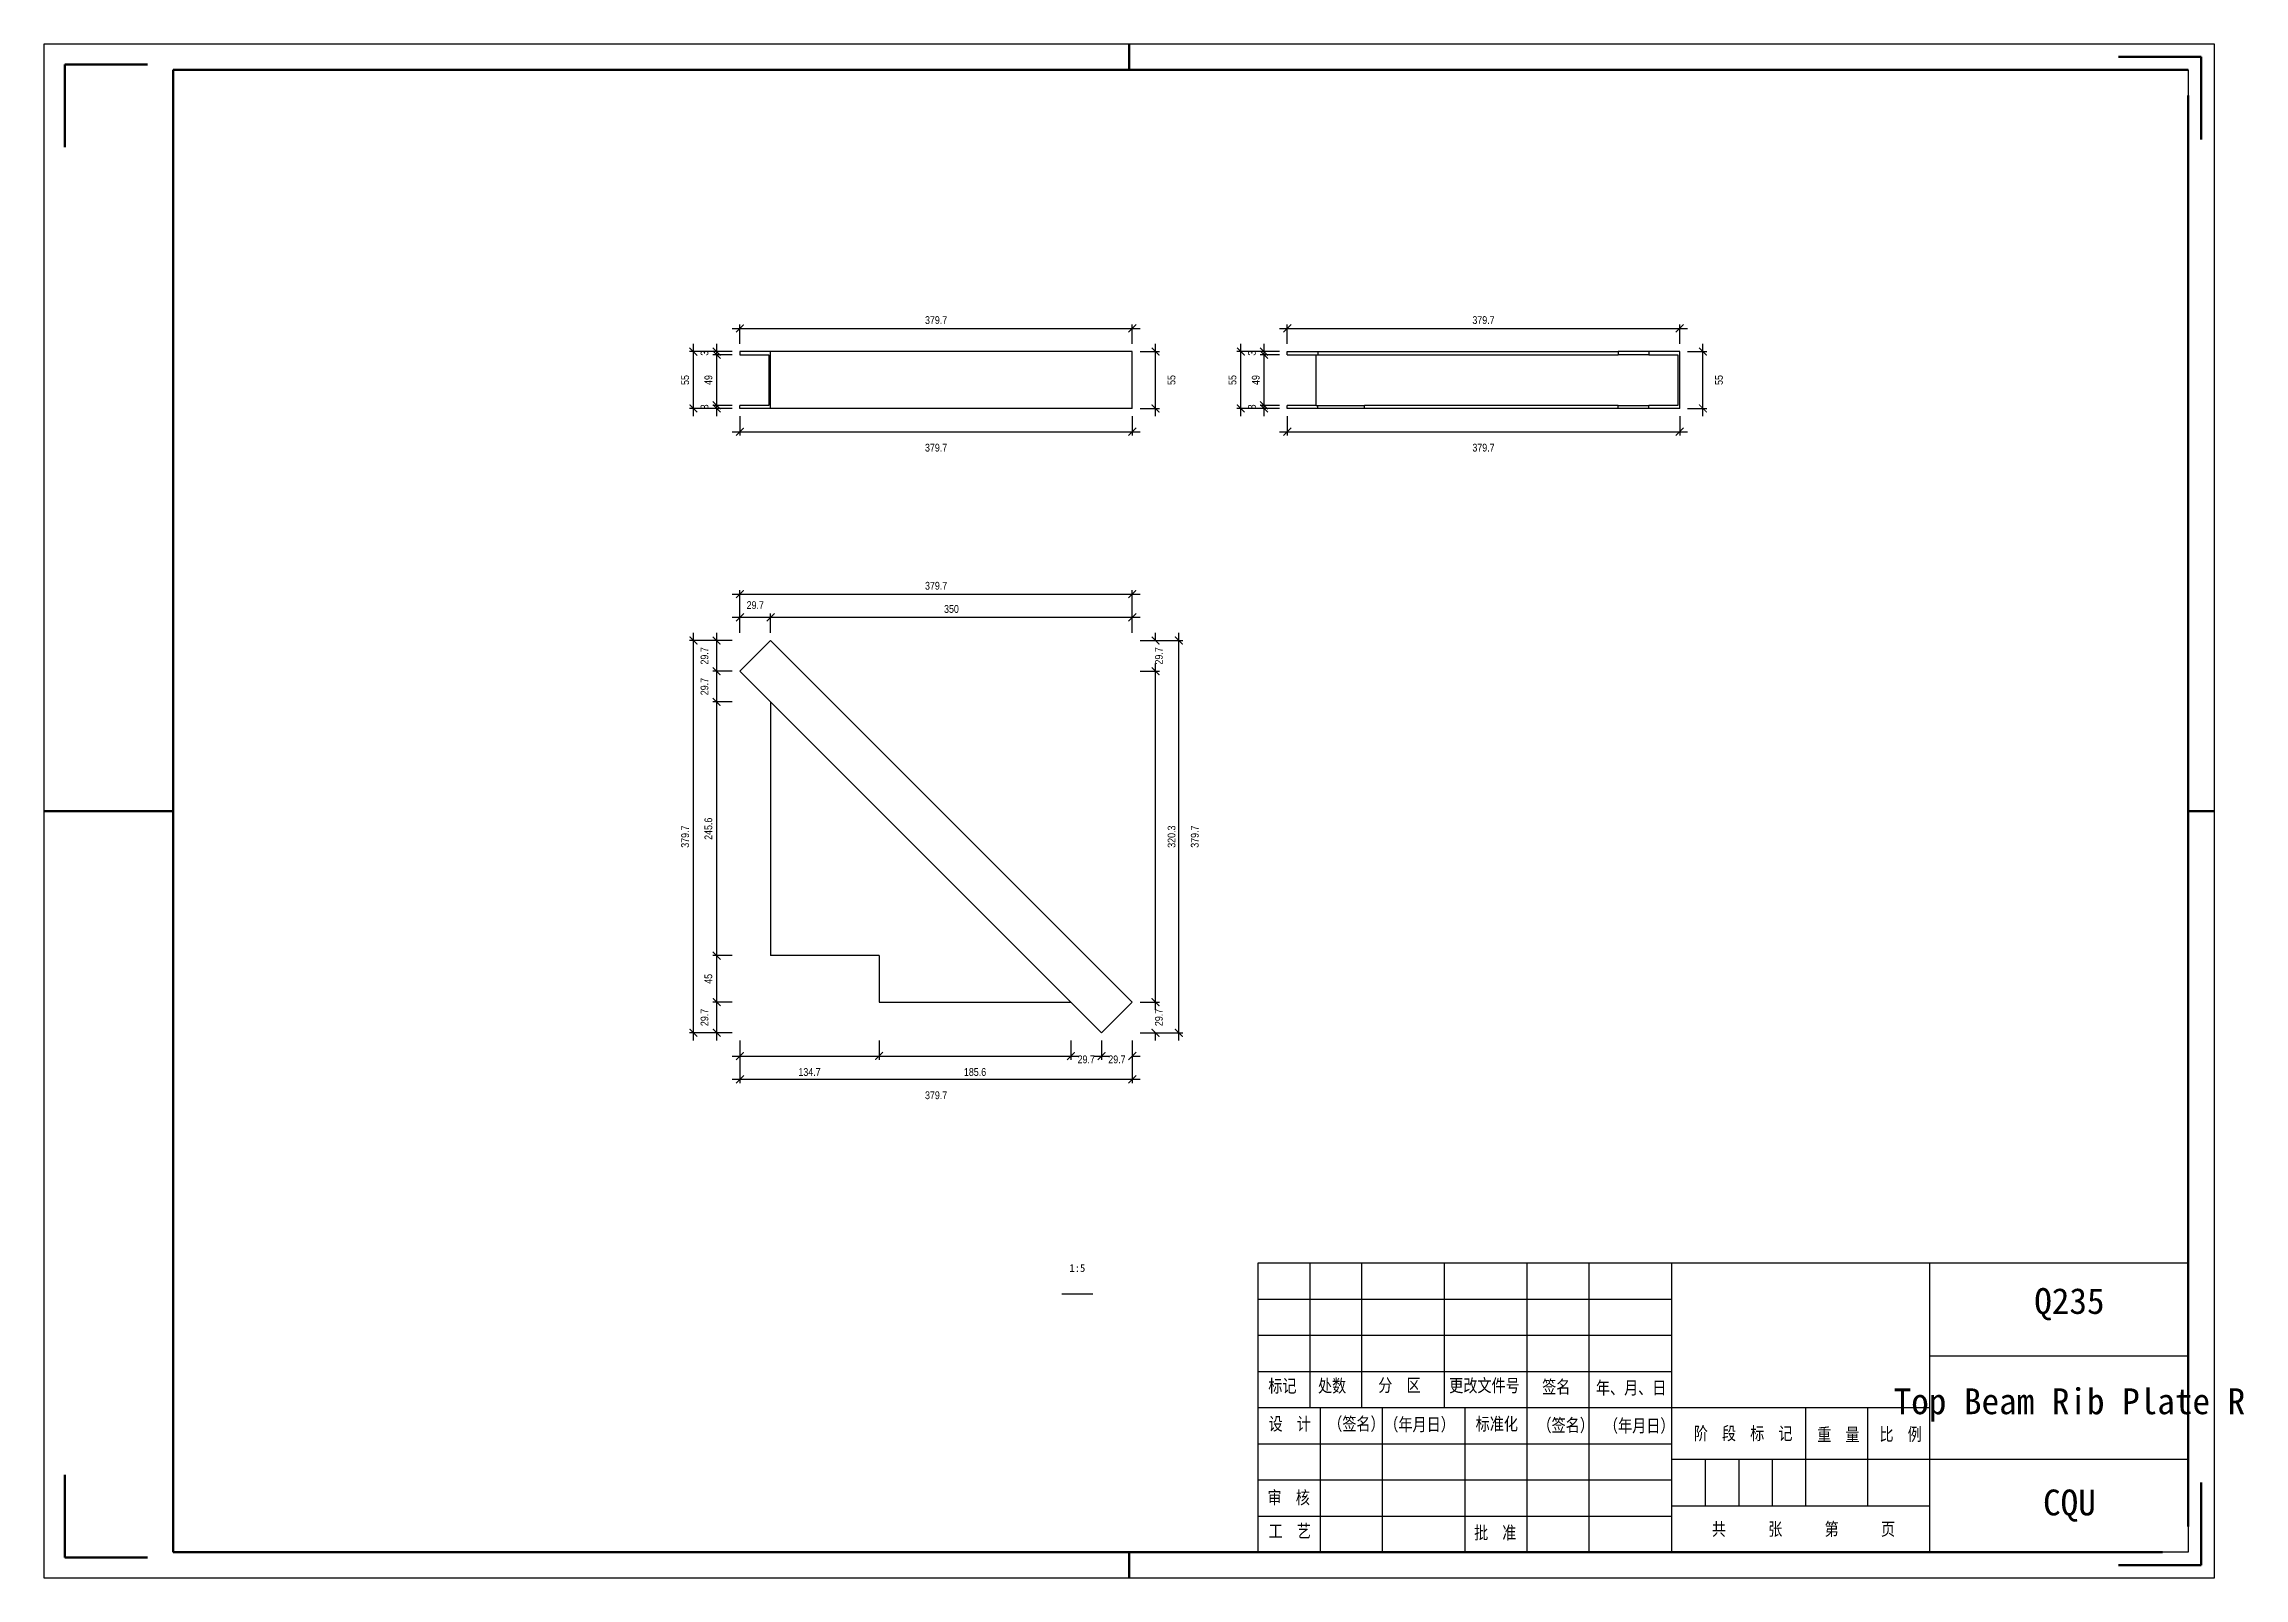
# Model space of a CAD drawing. Header units: millimetres. Extents: x 0 to 1925, y 0 to 4345.
# Drawn here: x 980 to 1405.8, y 2202 to 2499 of the extents above; entities that cross this region are included whole.
import ezdxf

# ---------------------------------------------------------------- set-up
doc = ezdxf.new("R2010")
doc.units = ezdxf.units.MM
doc.layers.add('总内框线', color=7, linetype='Continuous', lineweight=50)
doc.layers.add('总外框线', color=7, linetype='Continuous', lineweight=30)
doc.styles.add('OpenSansCondensed-Light', font='OpenSansCondensed-Light.ttf')
doc.styles.add('陈杰（2）', font='gbenor.shx', dxfattribs={"width": 0.8, "bigfont": 'gbcbig.shx'})
doc.dimstyles.new('EZDXF', dxfattribs={"dimtxt": 0.25, "dimasz": 0.175, "dimexe": 0.375, "dimexo": 0.125, "dimgap": 0.1, "dimtad": 1, "dimlfac": 100, "dimzin": 12, "dimdsep": 46, "dimtxsty": 'OpenSansCondensed-Light', "dimblk": 'ARCHTICK', "dimcen": 2.5, "dimazin": 3, "dimtfac": 0.5, "dimtmove": 2, "dimatfit": 3, "dimarcsym": 0})

# ---------------------------------------------------------------- blocks, each defined once
blk = doc.blocks.new('_ARCHTICK')
at = {"color": 0, "linetype": 'ByBlock', "const_width": 0.15}
blk.add_lwpolyline([(-0.5, -0.5), (0.5, 0.5)], dxfattribs=at)

msp = doc.modelspace()

# ---------------------------------------------------------------- linework, layer by layer
for p, q in [((1395, 2494), (1395, 2309)), ((1120.62901, 2439.44), (1114.68901, 2439.44)), ((1114.68901, 2439.44), (1114.68901, 2438.84)), ((1114.68901, 2438.84), (1120.28901, 2438.84)), ((1120.28901, 2438.84), (1120.28901, 2429.04)), ((1120.62901, 2428.44), (1120.62901, 2439.44)), ((1190.62901, 2439.44), (1120.62901, 2439.44)), ((1190.62901, 2428.44), (1190.62901, 2439.44)), ((1220.62901, 2438.84), (1220.62901, 2439.44)), ((1220.62901, 2439.44), (1226.56901, 2439.44)), ((1220.62901, 2438.84), (1226.22901, 2438.84)), ((1226.22901, 2429.04), (1226.22901, 2438.84)), ((1226.22901, 2438.84), (1284.68901, 2438.84)), ((1226.56901, 2439.44), (1226.56901, 2438.84)), ((1226.56901, 2439.44), (1284.68901, 2439.44)), ((1290.62901, 2439.44), (1284.68901, 2439.44)), ((1284.68901, 2439.44), (1284.68901, 2438.84)), ((1290.62901, 2438.84), (1284.68901, 2438.84)), ((1290.62901, 2439.44), (1290.62901, 2438.84)), ((1296.56901, 2439.44), (1290.62901, 2439.44)), ((1290.62901, 2438.84), (1296.22901, 2438.84)), ((1296.22901, 2438.84), (1296.22901, 2429.04)), ((1296.56901, 2428.44), (1296.56901, 2439.44)), ((1114.68901, 2428.44), (1114.68901, 2429.04)), ((1120.28901, 2429.04), (1114.68901, 2429.04)), ((1120.62901, 2428.44), (1114.68901, 2428.44)), ((1190.62901, 2428.44), (1120.62901, 2428.44)), ((1220.62901, 2428.44), (1220.62901, 2429.04)), ((1226.22901, 2429.04), (1220.62901, 2429.04)), ((1226.56901, 2428.44), (1220.62901, 2428.44)), ((1226.22901, 2429.04), (1235.56901, 2429.04)), ((1226.56901, 2428.44), (1226.56901, 2429.04)), ((1235.56901, 2428.44), (1226.56901, 2428.44)), ((1284.68901, 2429.04), (1235.56901, 2429.04)), ((1235.56901, 2428.44), (1235.56901, 2429.04)), ((1284.68901, 2428.44), (1235.56901, 2428.44)), ((1284.68901, 2428.44), (1284.68901, 2429.04)), ((1284.68901, 2429.04), (1290.62901, 2429.04)), ((1290.62901, 2428.44), (1284.68901, 2428.44)), ((1290.62901, 2428.44), (1290.62901, 2429.04)), ((1296.22901, 2429.04), (1290.62901, 2429.04)), ((1296.56901, 2428.44), (1290.62901, 2428.44)), ((1120.62901, 2383.5), (1114.68901, 2377.56)), ((1190.62901, 2313.5), (1120.62901, 2383.5)), ((1114.68901, 2377.56), (1120.62901, 2371.62)), ((1178.74901, 2313.5), (1120.62901, 2371.62)), ((1120.62901, 2371.62), (1120.62901, 2322.5)), ((1141.62901, 2322.5), (1120.62901, 2322.5)), ((1141.62901, 2322.5), (1141.62901, 2313.5)), ((1141.62901, 2313.5), (1178.74901, 2313.5)), ((1184.68901, 2307.56), (1178.74901, 2313.5)), ((1184.68901, 2307.56), (1190.62901, 2313.5)), ((1215, 2263), (1395, 2263)), ((1215, 2207), (1215, 2263)), ((1225, 2263), (1225, 2235)), ((1235, 2263), (1235, 2235)), ((1251, 2263), (1251, 2235)), ((1267, 2263), (1267, 2235)), ((1279, 2263), (1279, 2207)), ((1295, 2263), (1295, 2207)), ((1345, 2207), (1345, 2263)), ((1395, 2263), (1395, 2207)), ((1177, 2257), (1183, 2257)), ((1215, 2256), (1295, 2256)), ((1215, 2249), (1295, 2249)), ((1345, 2245), (1395, 2245)), ((1215, 2242), (1295, 2242)), ((1215, 2235), (1345, 2235)), ((1227, 2235), (1227, 2207)), ((1239, 2235), (1239, 2207)), ((1255, 2235), (1255, 2207)), ((1267, 2235), (1267, 2207)), ((1321, 2216), (1321, 2235)), ((1333, 2216), (1333, 2235)), ((1215, 2228), (1295, 2228)), ((1295, 2225), (1345, 2225)), ((1301.5, 2225), (1301.5, 2216)), ((1308, 2225), (1308, 2216)), ((1314.5, 2225), (1314.5, 2216)), ((1345, 2225), (1395, 2225)), ((1215, 2221), (1295, 2221)), ((1295, 2216), (1345, 2216)), ((1215, 2214), (1295, 2214)), ((1395, 2207), (1215, 2207))]:
    msp.add_line(p, q)
at = {"layer": '总内框线'}
for p, q in [((1190, 2494), (1190, 2499)), ((1397.5, 2496.5), (1381.5, 2496.5)), ((1397.5, 2496.5), (1397.5, 2480.5)), ((984, 2495), (984, 2479)), ((984, 2495), (1000, 2495)), ((1005, 2207), (1005, 2494)), ((1005, 2494), (1395, 2494)), ((1395, 2489), (1395, 2212)), ((980, 2350.5), (1005, 2350.5)), ((1395, 2350.5), (1400, 2350.5)), ((984, 2206), (984, 2222)), ((1397.5, 2204.5), (1397.5, 2220.5)), ((984, 2206), (1000, 2206)), ((1390, 2207), (1005, 2207)), ((1190, 2202), (1190, 2207)), ((1397.5, 2204.5), (1381.5, 2204.5))]:
    msp.add_line(p, q, dxfattribs=at)
at = {"layer": '总外框线'}
for p, q in [((980, 2202), (980, 2499)), ((980, 2499), (1400, 2499)), ((1400, 2499), (1400, 2202)), ((1400, 2202), (980, 2202))]:
    msp.add_line(p, q, dxfattribs=at)

# ---------------------------------------------------------------- texts
at = {"attachment_point": 5}
for s, insert, char_height in [('1:5', (1180, 2262), 1.5), ('Q235', (1372, 2255), 5), ('Top Beam Rib Plate R', (1372, 2235.5), 5), ('CQU', (1372, 2216), 5)]:
    msp.add_mtext(s, dxfattribs=dict(at, insert=insert, char_height=char_height))
at = {"char_height": 2.5, "width": 93.0192856, "attachment_point": 1, "style": '陈杰（2）'}
for s, insert in [('{\\fSimSun|b0|i0|c134|p2;标记}', (1216.95482, 2240.44053)), ('{\\fSimSun|b0|i0|c134|p2;处数}', (1226.57596, 2240.45543)), ('{\\fSimSun|b0|i0|c134|p2;分\u3000区}', (1238.23692, 2240.57959)), ('{\\fSimSun|b0|i0|c134|p2;更改文件号}', (1251.97169, 2240.52496)), ('{\\fSimSun|b0|i0|c134|p2;签名}', (1269.95608, 2240.2667)), ('{\\fSimSun|b0|i0|c134|p2;年、月、日}', (1280.35064, 2240.07301)), ('{\\fSimSun|b0|i0|c134|p2;设\u3000计}', (1217.01432, 2233.10007)), ('{\\fSimSun|b0|i0|c134|p2;（签名）}', (1228.55629, 2233.10007)), ('{\\fSimSun|b0|i0|c134|p2;\u3000（年月日）}', (1236.68156, 2232.98584)), ('{\\fSimSun|b0|i0|c134|p2;标准化}', (1257.08823, 2233.08517)), ('{\\fSimSun|b0|i0|c134|p2;（签名）}', (1269.05516, 2232.83685)), ('{\\fSimSun|b0|i0|c134|p2;（年月日）}', (1281.923, 2232.73752)), ('{\\fSimSun|b0|i0|c134|p2;阶\u3000段\u3000标\u3000记}', (1299.30395, 2231.25254)), ('{\\fSimSun|b0|i0|c134|p2;重\u3000量}', (1323.18681, 2231.02408)), ('{\\fSimSun|b0|i0|c134|p2;比\u3000例}', (1335.23873, 2231.09361)), ('{\\fSimSun|b0|i0|c134|p2;审\u3000核}', (1216.81034, 2218.83138)), ('{\\fSimSun|b0|i0|c134|p2;工\u3000艺}', (1217.01432, 2212.34515)), ('{\\fSimSun|b0|i0|c134|p2;批\u3000准}', (1256.78226, 2212.0273)), ('{\\fSimSun|b0|i0|c134|p2;共\u3000\u3000\u3000张\u3000\u3000\u3000第\u3000\u3000\u3000页}', (1302.79713, 2212.72757))]:
    msp.add_mtext(s, dxfattribs=dict(at, insert=insert))

# ---------------------------------------------------------------- dimensions: what is measured, and where the dimension line sits
for base, p1, p2, location, override in [((1114.68901, 2443.94), (1114.68901, 2439.44), (1190.62901, 2439.44), (1152.65901, 2445.54), {"dimtxt": 1.5, "dimasz": 1.5, "dimexe": 0.75, "dimexo": 1.5, "dimtad": 1, "dimlfac": 5, "dimblk": 'ARCHTICK', "dimsah": 0, "dimtsz": 0, "dimdle": 1.5, "dimtmove": 2}), ((1220.62901, 2443.94), (1220.62901, 2439.44), (1296.56901, 2439.44), (1258.59901, 2445.54), {"dimtxt": 1.5, "dimasz": 1.5, "dimexe": 0.75, "dimexo": 1.5, "dimtad": 1, "dimlfac": 5, "dimblk": 'ARCHTICK', "dimsah": 0, "dimtsz": 0, "dimdle": 1.5, "dimtmove": 2}), ((1114.68901, 2423.94), (1114.68901, 2428.44), (1190.62901, 2428.44), (1152.65901, 2420.84), {"dimtxt": 1.5, "dimasz": 1.5, "dimexe": 0.75, "dimexo": 1.5, "dimtad": 4, "dimlfac": 5, "dimblk": 'ARCHTICK', "dimsah": 0, "dimtsz": 0, "dimdle": 1.5, "dimtmove": 2}), ((1220.62901, 2423.94), (1220.62901, 2428.44), (1296.56901, 2428.44), (1258.59901, 2420.84), {"dimtxt": 1.5, "dimasz": 1.5, "dimexe": 0.75, "dimexo": 1.5, "dimtad": 4, "dimlfac": 5, "dimblk": 'ARCHTICK', "dimsah": 0, "dimtsz": 0, "dimdle": 1.5, "dimtmove": 2}), ((1114.68901, 2392.5), (1114.68901, 2383.5), (1190.62901, 2383.5), (1152.65901, 2394.1), {"dimtxt": 1.5, "dimasz": 1.5, "dimexe": 0.75, "dimexo": 1.5, "dimtad": 1, "dimlfac": 5, "dimblk": 'ARCHTICK', "dimsah": 0, "dimtsz": 0, "dimdle": 1.5, "dimtmove": 2}), ((1114.68901, 2388), (1114.68901, 2383.5), (1120.62901, 2383.5), (1117.65901, 2390.35), {"dimtxt": 1.5, "dimasz": 1.5, "dimexe": 0.75, "dimexo": 1.5, "dimtad": 1, "dimlfac": 5, "dimblk": 'ARCHTICK', "dimsah": 0, "dimtsz": 0, "dimdle": 1.5, "dimtmove": 2}), ((1120.62901, 2388), (1120.62901, 2383.5), (1190.62901, 2383.5), (1155.62901, 2389.6), {"dimtxt": 1.5, "dimasz": 1.5, "dimexe": 0.75, "dimexo": 1.5, "dimtad": 1, "dimlfac": 5, "dimblk": 'ARCHTICK', "dimsah": 0, "dimtsz": 0, "dimdle": 1.5, "dimtmove": 2}), ((1114.68901, 2303.06), (1114.68901, 2307.56), (1141.62901, 2307.56), (1128.15901, 2299.96), {"dimtxt": 1.5, "dimasz": 1.5, "dimexe": 0.75, "dimexo": 1.5, "dimtad": 4, "dimlfac": 5, "dimblk": 'ARCHTICK', "dimsah": 0, "dimtsz": 0, "dimdle": 1.5, "dimtmove": 2}), ((1114.68901, 2298.56), (1114.68901, 2307.56), (1190.62901, 2307.56), (1152.65901, 2295.46), {"dimtxt": 1.5, "dimasz": 1.5, "dimexe": 0.75, "dimexo": 1.5, "dimtad": 4, "dimlfac": 5, "dimblk": 'ARCHTICK', "dimsah": 0, "dimtsz": 0, "dimdle": 1.5, "dimtmove": 2}), ((1141.62901, 2303.06), (1141.62901, 2307.56), (1178.74901, 2307.56), (1160.18901, 2299.96), {"dimtxt": 1.5, "dimasz": 1.5, "dimexe": 0.75, "dimexo": 1.5, "dimtad": 4, "dimlfac": 5, "dimblk": 'ARCHTICK', "dimsah": 0, "dimtsz": 0, "dimdle": 1.5, "dimtmove": 2}), ((1178.74901, 2303.06), (1178.74901, 2307.56), (1184.68901, 2307.56), (1181.71901, 2302.41), {"dimtxt": 1.5, "dimasz": 1.5, "dimexe": 0.75, "dimexo": 1.5, "dimtad": 4, "dimlfac": 5, "dimblk": 'ARCHTICK', "dimsah": 0, "dimtsz": 0, "dimdle": 1.5, "dimtmove": 2}), ((1184.68901, 2303.06), (1184.68901, 2307.56), (1190.62901, 2307.56), (1187.65901, 2302.41), {"dimtxt": 1.5, "dimasz": 1.5, "dimexe": 0.75, "dimexo": 1.5, "dimtad": 4, "dimlfac": 5, "dimblk": 'ARCHTICK', "dimsah": 0, "dimtsz": 0, "dimdle": 1.5, "dimtmove": 2})]:
    msp.add_linear_dim(base=base, p1=p1, p2=p2, location=location, dimstyle='EZDXF', override=override).render()
for base, p1, p2, location, override in [((1105.68901, 2428.44), (1114.68901, 2428.44), (1114.68901, 2439.44), (1104.08901, 2433.94), {"dimtxt": 1.5, "dimasz": 1.5, "dimexe": 0.75, "dimexo": 1.5, "dimtad": 1, "dimlfac": 5, "dimblk": 'ARCHTICK', "dimsah": 0, "dimtsz": 0, "dimdle": 1.5, "dimtmove": 2}), ((1110.18901, 2438.84), (1114.68901, 2438.84), (1114.68901, 2439.44), (1107.83901, 2439.14), {"dimtxt": 1.5, "dimasz": 1.5, "dimexe": 0.75, "dimexo": 1.5, "dimtad": 1, "dimlfac": 5, "dimblk": 'ARCHTICK', "dimsah": 0, "dimtsz": 0, "dimdle": 1.5, "dimtmove": 2}), ((1110.18901, 2429.04), (1114.68901, 2429.04), (1114.68901, 2438.84), (1108.58901, 2433.94), {"dimtxt": 1.5, "dimasz": 1.5, "dimexe": 0.75, "dimexo": 1.5, "dimtad": 1, "dimlfac": 5, "dimblk": 'ARCHTICK', "dimsah": 0, "dimtsz": 0, "dimdle": 1.5, "dimtmove": 2}), ((1195.12901, 2428.44), (1190.62901, 2428.44), (1190.62901, 2439.44), (1198.22901, 2433.94), {"dimtxt": 1.5, "dimasz": 1.5, "dimexe": 0.75, "dimexo": 1.5, "dimtad": 4, "dimlfac": 5, "dimblk": 'ARCHTICK', "dimsah": 0, "dimtsz": 0, "dimdle": 1.5, "dimtmove": 2}), ((1211.62901, 2428.44), (1220.62901, 2428.44), (1220.62901, 2439.44), (1210.02901, 2433.94), {"dimtxt": 1.5, "dimasz": 1.5, "dimexe": 0.75, "dimexo": 1.5, "dimtad": 1, "dimlfac": 5, "dimblk": 'ARCHTICK', "dimsah": 0, "dimtsz": 0, "dimdle": 1.5, "dimtmove": 2}), ((1216.12901, 2438.84), (1220.62901, 2438.84), (1220.62901, 2439.44), (1213.77901, 2439.14), {"dimtxt": 1.5, "dimasz": 1.5, "dimexe": 0.75, "dimexo": 1.5, "dimtad": 1, "dimlfac": 5, "dimblk": 'ARCHTICK', "dimsah": 0, "dimtsz": 0, "dimdle": 1.5, "dimtmove": 2}), ((1216.12901, 2429.04), (1220.62901, 2429.04), (1220.62901, 2438.84), (1214.52901, 2433.94), {"dimtxt": 1.5, "dimasz": 1.5, "dimexe": 0.75, "dimexo": 1.5, "dimtad": 1, "dimlfac": 5, "dimblk": 'ARCHTICK', "dimsah": 0, "dimtsz": 0, "dimdle": 1.5, "dimtmove": 2}), ((1301.06901, 2428.44), (1296.56901, 2428.44), (1296.56901, 2439.44), (1304.16901, 2433.94), {"dimtxt": 1.5, "dimasz": 1.5, "dimexe": 0.75, "dimexo": 1.5, "dimtad": 4, "dimlfac": 5, "dimblk": 'ARCHTICK', "dimsah": 0, "dimtsz": 0, "dimdle": 1.5, "dimtmove": 2}), ((1110.18901, 2428.44), (1114.68901, 2428.44), (1114.68901, 2429.04), (1107.83901, 2428.74), {"dimtxt": 1.5, "dimasz": 1.5, "dimexe": 0.75, "dimexo": 1.5, "dimtad": 1, "dimlfac": 5, "dimblk": 'ARCHTICK', "dimsah": 0, "dimtsz": 0, "dimdle": 1.5, "dimtmove": 2}), ((1216.12901, 2428.44), (1220.62901, 2428.44), (1220.62901, 2429.04), (1213.77901, 2428.74), {"dimtxt": 1.5, "dimasz": 1.5, "dimexe": 0.75, "dimexo": 1.5, "dimtad": 1, "dimlfac": 5, "dimblk": 'ARCHTICK', "dimsah": 0, "dimtsz": 0, "dimdle": 1.5, "dimtmove": 2}), ((1105.68901, 2307.56), (1114.68901, 2307.56), (1114.68901, 2383.5), (1104.08901, 2345.53), {"dimtxt": 1.5, "dimasz": 1.5, "dimexe": 0.75, "dimexo": 1.5, "dimtad": 1, "dimlfac": 5, "dimblk": 'ARCHTICK', "dimsah": 0, "dimtsz": 0, "dimdle": 1.5, "dimtmove": 2}), ((1110.18901, 2377.56), (1114.68901, 2377.56), (1114.68901, 2383.5), (1107.83901, 2380.53), {"dimtxt": 1.5, "dimasz": 1.5, "dimexe": 0.75, "dimexo": 1.5, "dimtad": 1, "dimlfac": 5, "dimblk": 'ARCHTICK', "dimsah": 0, "dimtsz": 0, "dimdle": 1.5, "dimtmove": 2}), ((1195.12901, 2377.56), (1190.62901, 2377.56), (1190.62901, 2383.5), (1195.77901, 2380.53), {"dimtxt": 1.5, "dimasz": 1.5, "dimexe": 0.75, "dimexo": 1.5, "dimtad": 4, "dimlfac": 5, "dimblk": 'ARCHTICK', "dimsah": 0, "dimtsz": 0, "dimdle": 1.5, "dimtmove": 2}), ((1199.62901, 2307.56), (1190.62901, 2307.56), (1190.62901, 2383.5), (1202.72901, 2345.53), {"dimtxt": 1.5, "dimasz": 1.5, "dimexe": 0.75, "dimexo": 1.5, "dimtad": 4, "dimlfac": 5, "dimblk": 'ARCHTICK', "dimsah": 0, "dimtsz": 0, "dimdle": 1.5, "dimtmove": 2}), ((1110.18901, 2371.62), (1114.68901, 2371.62), (1114.68901, 2377.56), (1107.83901, 2374.59), {"dimtxt": 1.5, "dimasz": 1.5, "dimexe": 0.75, "dimexo": 1.5, "dimtad": 1, "dimlfac": 5, "dimblk": 'ARCHTICK', "dimsah": 0, "dimtsz": 0, "dimdle": 1.5, "dimtmove": 2}), ((1195.12901, 2313.5), (1190.62901, 2313.5), (1190.62901, 2377.56), (1198.22901, 2345.53), {"dimtxt": 1.5, "dimasz": 1.5, "dimexe": 0.75, "dimexo": 1.5, "dimtad": 4, "dimlfac": 5, "dimblk": 'ARCHTICK', "dimsah": 0, "dimtsz": 0, "dimdle": 1.5, "dimtmove": 2}), ((1110.18901, 2322.5), (1114.68901, 2322.5), (1114.68901, 2371.62), (1108.58901, 2347.06), {"dimtxt": 1.5, "dimasz": 1.5, "dimexe": 0.75, "dimexo": 1.5, "dimtad": 1, "dimlfac": 5, "dimblk": 'ARCHTICK', "dimsah": 0, "dimtsz": 0, "dimdle": 1.5, "dimtmove": 2}), ((1110.18901, 2313.5), (1114.68901, 2313.5), (1114.68901, 2322.5), (1108.58901, 2318), {"dimtxt": 1.5, "dimasz": 1.5, "dimexe": 0.75, "dimexo": 1.5, "dimtad": 1, "dimlfac": 5, "dimblk": 'ARCHTICK', "dimsah": 0, "dimtsz": 0, "dimdle": 1.5, "dimtmove": 2}), ((1110.18901, 2307.56), (1114.68901, 2307.56), (1114.68901, 2313.5), (1107.83901, 2310.53), {"dimtxt": 1.5, "dimasz": 1.5, "dimexe": 0.75, "dimexo": 1.5, "dimtad": 1, "dimlfac": 5, "dimblk": 'ARCHTICK', "dimsah": 0, "dimtsz": 0, "dimdle": 1.5, "dimtmove": 2}), ((1195.12901, 2307.56), (1190.62901, 2307.56), (1190.62901, 2313.5), (1195.77901, 2310.53), {"dimtxt": 1.5, "dimasz": 1.5, "dimexe": 0.75, "dimexo": 1.5, "dimtad": 4, "dimlfac": 5, "dimblk": 'ARCHTICK', "dimsah": 0, "dimtsz": 0, "dimdle": 1.5, "dimtmove": 2})]:
    msp.add_linear_dim(base=base, p1=p1, p2=p2, angle=90, location=location, dimstyle='EZDXF', override=override).render()

doc.saveas('drawing.dxf')
